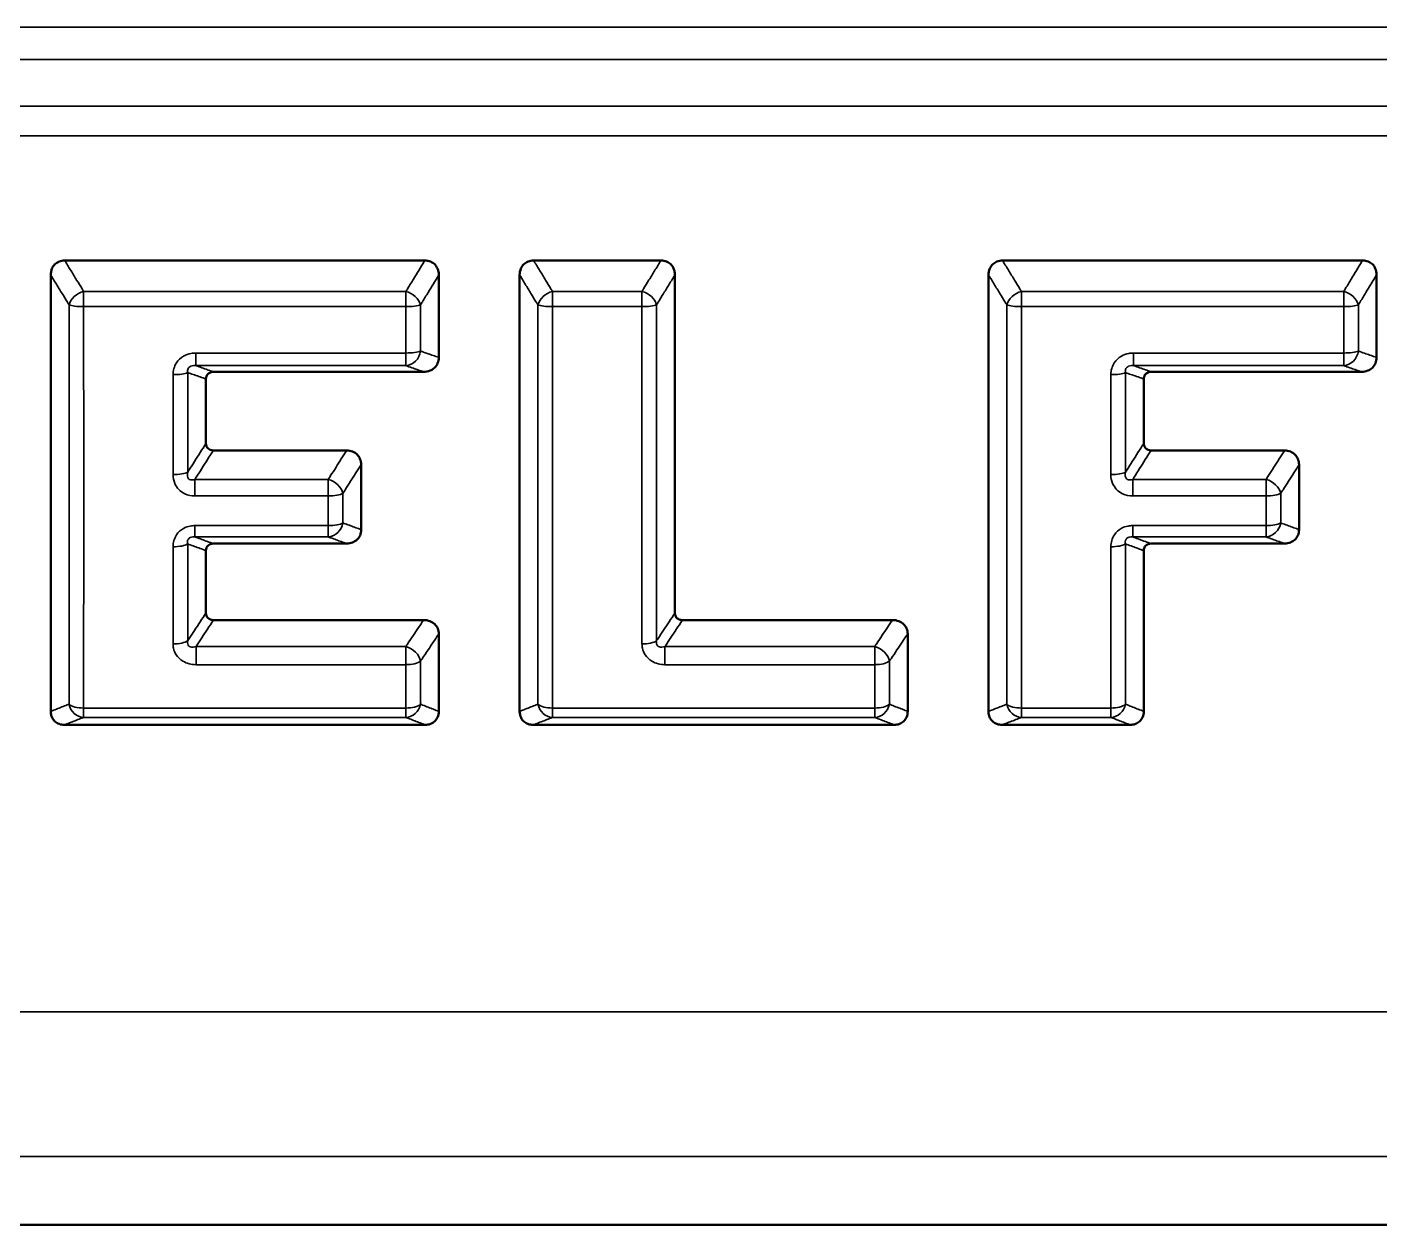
# Model space of a CAD drawing. Header units: millimetres. Extents: x 0 to 1485, y 0 to 1050.
# Drawn here: x 840.2 to 923.8, y 664.6 to 738.6 of the extents above; entities that cross this region are included whole.
import ezdxf

# ---------------------------------------------------------------- set-up
doc = ezdxf.new("R2010")
doc.units = ezdxf.units.MM
doc.header["$LTSCALE"] = 2.5
doc.layers.add('Sichtbar (ISO)', color=7, linetype='Continuous', lineweight=50)
doc.layers.add('Sichtbar schmal (ISO)', color=7, linetype='Continuous', lineweight=35)

msp = doc.modelspace()

# ---------------------------------------------------------------- linework, layer by layer
at = {"layer": 'Sichtbar (ISO)'}
for p, q in [((842.504, 724.198), (864.778, 724.198)), ((871.504, 724.198), (879.378, 724.198)), ((900.504, 724.198), (922.778, 724.198)), ((841.641, 696.312), (841.641, 723.3)), ((865.641, 723.3), (865.641, 718.198)), ((870.641, 696.312), (870.641, 723.3)), ((880.241, 723.3), (880.241, 702.387)), ((899.641, 696.312), (899.641, 723.3)), ((923.641, 723.3), (923.641, 718.198)), ((864.706, 717.31), (851.707, 717.31)), ((922.706, 717.31), (909.707, 717.31)), ((851.241, 716.867), (851.241, 712.886)), ((909.241, 716.867), (909.241, 712.886)), ((851.688, 712.448), (859.944, 712.448)), ((909.688, 712.448), (917.944, 712.448)), ((860.841, 711.571), (860.841, 707.555)), ((918.841, 711.571), (918.841, 707.555)), ((851.241, 706.258), (851.241, 702.387)), ((859.944, 706.689), (851.688, 706.689)), ((909.241, 706.258), (909.241, 696.312)), ((917.944, 706.689), (909.688, 706.689)), ((851.71, 701.962), (864.698, 701.962)), ((880.71, 701.962), (893.698, 701.962)), ((865.641, 701.112), (865.641, 696.312)), ((894.641, 701.112), (894.641, 696.312)), ((864.8, 695.48), (842.482, 695.48)), ((893.8, 695.48), (871.482, 695.48)), ((908.4, 695.48), (900.482, 695.48)), ((1041.851, 664.558), (798.441, 664.558))]:
    msp.add_line(p, q, dxfattribs=at)
for points, knots in [([(841.641, 723.3), (841.641, 723.434), (841.665, 723.567), (841.76, 723.793), (841.821, 723.886), (841.975, 724.036), (842.063, 724.093), (842.269, 724.177), (842.385, 724.198), (842.504, 724.198)], [0, 0, 0, 0, 0.0408873, 0.0408873, 0.0747294, 0.0747294, 0.1063303, 0.1063303, 0.1418583, 0.1418583, 0.1418583, 0.1418583]), ([(864.778, 724.198), (864.897, 724.198), (865.014, 724.177), (865.222, 724.092), (865.311, 724.033), (865.461, 723.884), (865.52, 723.796), (865.588, 723.637), (865.608, 723.573), (865.634, 723.439), (865.641, 723.369), (865.641, 723.3)], [0, 0, 0, 0, 0.0356305, 0.0356305, 0.0677733, 0.0677733, 0.0998277, 0.0998277, 0.120245, 0.120245, 0.1415178, 0.1415178, 0.1415178, 0.1415178]), ([(870.641, 723.3), (870.641, 723.434), (870.665, 723.567), (870.76, 723.793), (870.821, 723.886), (870.975, 724.036), (871.063, 724.093), (871.269, 724.177), (871.385, 724.198), (871.504, 724.198)], [0, 0, 0, 0, 0.0408873, 0.0408873, 0.0747294, 0.0747294, 0.1063303, 0.1063303, 0.1418583, 0.1418583, 0.1418583, 0.1418583]), ([(879.378, 724.198), (879.497, 724.198), (879.614, 724.177), (879.822, 724.092), (879.911, 724.033), (880.061, 723.884), (880.12, 723.796), (880.188, 723.637), (880.208, 723.573), (880.234, 723.439), (880.241, 723.369), (880.241, 723.3)], [0, 0, 0, 0, 0.0356312, 0.0356312, 0.0677717, 0.0677717, 0.0998289, 0.0998289, 0.1202428, 0.1202428, 0.1415178, 0.1415178, 0.1415178, 0.1415178]), ([(899.641, 723.3), (899.641, 723.434), (899.665, 723.567), (899.76, 723.793), (899.821, 723.886), (899.975, 724.036), (900.063, 724.093), (900.269, 724.177), (900.385, 724.198), (900.504, 724.198)], [0, 0, 0, 0, 0.0408873, 0.0408873, 0.0747294, 0.0747294, 0.1063303, 0.1063303, 0.1418583, 0.1418583, 0.1418583, 0.1418583]), ([(922.778, 724.198), (922.897, 724.198), (923.014, 724.177), (923.222, 724.092), (923.311, 724.033), (923.461, 723.884), (923.52, 723.796), (923.588, 723.637), (923.608, 723.573), (923.634, 723.439), (923.641, 723.369), (923.641, 723.3)], [0, 0, 0, 0, 0.0356305, 0.0356305, 0.0677733, 0.0677733, 0.0998277, 0.0998277, 0.120245, 0.120245, 0.1415178, 0.1415178, 0.1415178, 0.1415178]), ([(865.641, 718.198), (865.641, 718.075), (865.618, 717.954), (865.525, 717.738), (865.461, 717.645), (865.299, 717.488), (865.204, 717.428), (864.975, 717.334), (864.841, 717.31), (864.706, 717.31)], [0, 0, 0, 0, 0.037585, 0.037585, 0.0721212, 0.0721212, 0.1061635, 0.1061635, 0.1466204, 0.1466204, 0.1466204, 0.1466204]), ([(923.641, 718.198), (923.641, 718.075), (923.618, 717.954), (923.525, 717.738), (923.461, 717.645), (923.299, 717.488), (923.204, 717.428), (922.975, 717.334), (922.841, 717.31), (922.706, 717.31)], [0, 0, 0, 0, 0.037585, 0.037585, 0.0721212, 0.0721212, 0.1061635, 0.1061635, 0.1466204, 0.1466204, 0.1466204, 0.1466204]), ([(851.707, 717.31), (851.64, 717.31), (851.574, 717.298), (851.458, 717.251), (851.409, 717.219), (851.328, 717.14), (851.297, 717.094), (851.252, 716.988), (851.241, 716.928), (851.241, 716.867)], [0, 0, 0, 0, 0.02008987, 0.02008987, 0.03773971, 0.03773971, 0.05457393, 0.05457393, 0.07322734, 0.07322734, 0.07322734, 0.07322734]), ([(909.707, 717.31), (909.64, 717.31), (909.574, 717.298), (909.458, 717.251), (909.409, 717.219), (909.328, 717.14), (909.297, 717.094), (909.252, 716.988), (909.241, 716.928), (909.241, 716.867)], [0, 0, 0, 0, 0.02008987, 0.02008987, 0.03773971, 0.03773971, 0.05457393, 0.05457393, 0.07322734, 0.07322734, 0.07322734, 0.07322734]), ([(851.241, 712.886), (851.241, 712.823), (851.252, 712.761), (851.299, 712.653), (851.33, 712.607), (851.409, 712.532), (851.454, 712.503), (851.562, 712.459), (851.625, 712.448), (851.688, 712.448)], [0, 0, 0, 0, 0.01950361, 0.01950361, 0.03648029, 0.03648029, 0.052793, 0.052793, 0.07178208, 0.07178208, 0.07178208, 0.07178208]), ([(909.241, 712.886), (909.241, 712.823), (909.252, 712.761), (909.299, 712.653), (909.33, 712.607), (909.409, 712.532), (909.454, 712.503), (909.562, 712.459), (909.625, 712.448), (909.688, 712.448)], [0, 0, 0, 0, 0.01950361, 0.01950361, 0.03648029, 0.03648029, 0.052793, 0.052793, 0.07178208, 0.07178208, 0.07178208, 0.07178208]), ([(859.944, 712.448), (860.07, 712.448), (860.195, 712.426), (860.415, 712.337), (860.508, 712.277), (860.664, 712.126), (860.724, 712.037), (860.817, 711.823), (860.841, 711.698), (860.841, 711.571)], [0, 0, 0, 0, 0.0379163, 0.0379163, 0.0715944, 0.0715944, 0.1044454, 0.1044454, 0.1438272, 0.1438272, 0.1438272, 0.1438272]), ([(917.944, 712.448), (918.07, 712.448), (918.195, 712.426), (918.415, 712.337), (918.508, 712.277), (918.664, 712.126), (918.724, 712.037), (918.817, 711.823), (918.841, 711.698), (918.841, 711.571)], [0, 0, 0, 0, 0.0379163, 0.0379163, 0.0715944, 0.0715944, 0.1044454, 0.1044454, 0.1438272, 0.1438272, 0.1438272, 0.1438272]), ([(860.841, 707.555), (860.841, 707.43), (860.817, 707.307), (860.724, 707.093), (860.661, 707.003), (860.503, 706.854), (860.412, 706.797), (860.196, 706.711), (860.071, 706.689), (859.944, 706.689)], [0, 0, 0, 0, 0.0390959, 0.0390959, 0.0731979, 0.0731979, 0.1059414, 0.1059414, 0.1438586, 0.1438586, 0.1438586, 0.1438586]), ([(918.841, 707.555), (918.841, 707.43), (918.817, 707.307), (918.724, 707.093), (918.661, 707.003), (918.503, 706.854), (918.412, 706.797), (918.196, 706.711), (918.071, 706.689), (917.944, 706.689)], [0, 0, 0, 0, 0.0390959, 0.0390959, 0.0731979, 0.0731979, 0.1059414, 0.1059414, 0.1438586, 0.1438586, 0.1438586, 0.1438586]), ([(851.688, 706.689), (851.625, 706.689), (851.562, 706.678), (851.453, 706.635), (851.407, 706.605), (851.329, 706.531), (851.299, 706.488), (851.253, 706.382), (851.241, 706.321), (851.241, 706.258)], [0, 0, 0, 0, 0.01889828, 0.01889828, 0.03566334, 0.03566334, 0.05201684, 0.05201684, 0.07170253, 0.07170253, 0.07170253, 0.07170253]), ([(909.688, 706.689), (909.625, 706.689), (909.562, 706.678), (909.453, 706.635), (909.407, 706.605), (909.329, 706.531), (909.299, 706.488), (909.253, 706.382), (909.241, 706.321), (909.241, 706.258)], [0, 0, 0, 0, 0.01889841, 0.01889841, 0.03566347, 0.03566347, 0.05201727, 0.05201727, 0.07170254, 0.07170254, 0.07170254, 0.07170254]), ([(851.241, 702.387), (851.241, 702.329), (851.252, 702.272), (851.298, 702.169), (851.33, 702.124), (851.411, 702.049), (851.459, 702.02), (851.574, 701.974), (851.642, 701.962), (851.71, 701.962)], [0, 0, 0, 0, 0.01864834, 0.01864834, 0.03583158, 0.03583158, 0.05290129, 0.05290129, 0.07340318, 0.07340318, 0.07340318, 0.07340318]), ([(880.241, 702.387), (880.241, 702.329), (880.252, 702.272), (880.298, 702.169), (880.33, 702.124), (880.411, 702.049), (880.459, 702.02), (880.574, 701.974), (880.642, 701.962), (880.71, 701.962)], [0, 0, 0, 0, 0.0186484, 0.0186484, 0.03583133, 0.03583133, 0.05290136, 0.05290136, 0.07340317, 0.07340317, 0.07340317, 0.07340317]), ([(864.698, 701.962), (864.834, 701.962), (864.968, 701.939), (865.203, 701.848), (865.303, 701.786), (865.466, 701.633), (865.528, 701.544), (865.618, 701.34), (865.641, 701.227), (865.641, 701.112)], [0, 0, 0, 0, 0.0406708, 0.0406708, 0.0764222, 0.0764222, 0.1104261, 0.1104261, 0.1475409, 0.1475409, 0.1475409, 0.1475409]), ([(893.698, 701.962), (893.834, 701.962), (893.968, 701.939), (894.203, 701.848), (894.303, 701.786), (894.466, 701.633), (894.528, 701.544), (894.618, 701.34), (894.641, 701.227), (894.641, 701.112)], [0, 0, 0, 0, 0.0406708, 0.0406708, 0.0764222, 0.0764222, 0.1104261, 0.1104261, 0.1475409, 0.1475409, 0.1475409, 0.1475409]), ([(842.482, 695.48), (842.368, 695.48), (842.257, 695.498), (842.057, 695.573), (841.972, 695.624), (841.826, 695.757), (841.768, 695.837), (841.697, 695.983), (841.676, 696.046), (841.648, 696.176), (841.641, 696.244), (841.641, 696.312)], [0, 0, 0, 0, 0.0340297, 0.0340297, 0.0648915, 0.0648915, 0.0964832, 0.0964832, 0.1179801, 0.1179801, 0.1405379, 0.1405379, 0.1405379, 0.1405379]), ([(865.641, 696.312), (865.641, 696.184), (865.617, 696.056), (865.52, 695.844), (865.459, 695.759), (865.307, 695.622), (865.221, 695.571), (865.023, 695.498), (864.912, 695.48), (864.8, 695.48)], [0, 0, 0, 0, 0.0424636, 0.0424636, 0.0763046, 0.0763046, 0.1072296, 0.1072296, 0.1410173, 0.1410173, 0.1410173, 0.1410173]), ([(871.482, 695.48), (871.368, 695.48), (871.257, 695.498), (871.057, 695.573), (870.972, 695.624), (870.826, 695.757), (870.768, 695.837), (870.697, 695.983), (870.676, 696.046), (870.648, 696.176), (870.641, 696.244), (870.641, 696.312)], [0, 0, 0, 0, 0.0340297, 0.0340297, 0.0648915, 0.0648915, 0.0964832, 0.0964832, 0.1179801, 0.1179801, 0.1405379, 0.1405379, 0.1405379, 0.1405379]), ([(894.641, 696.312), (894.641, 696.184), (894.617, 696.056), (894.52, 695.844), (894.459, 695.759), (894.307, 695.622), (894.221, 695.571), (894.023, 695.498), (893.912, 695.48), (893.8, 695.48)], [0, 0, 0, 0, 0.0424636, 0.0424636, 0.0763046, 0.0763046, 0.1072296, 0.1072296, 0.1410173, 0.1410173, 0.1410173, 0.1410173]), ([(900.482, 695.48), (900.368, 695.48), (900.257, 695.498), (900.057, 695.573), (899.972, 695.624), (899.826, 695.757), (899.768, 695.837), (899.697, 695.983), (899.676, 696.046), (899.648, 696.176), (899.641, 696.244), (899.641, 696.312)], [0, 0, 0, 0, 0.0340297, 0.0340297, 0.0648915, 0.0648915, 0.0964832, 0.0964832, 0.1179801, 0.1179801, 0.1405379, 0.1405379, 0.1405379, 0.1405379]), ([(909.241, 696.312), (909.241, 696.184), (909.217, 696.056), (909.12, 695.844), (909.059, 695.759), (908.907, 695.622), (908.821, 695.571), (908.623, 695.498), (908.512, 695.48), (908.4, 695.48)], [0, 0, 0, 0, 0.042463, 0.042463, 0.076304, 0.076304, 0.1072292, 0.1072292, 0.1410173, 0.1410173, 0.1410173, 0.1410173])]:
    msp.add_open_spline(points, degree=3, knots=knots, dxfattribs=at)
at = {"layer": 'Sichtbar schmal (ISO)'}
for p, q in [((1036.718, 738.629), (803.573, 738.629)), ((803.573, 736.629), (1036.718, 736.629)), ((1037.219, 733.74), (803.072, 733.74)), ((803.072, 731.909), (1037.219, 731.909)), ((863.606, 722.28), (843.676, 722.28)), ((843.676, 721.341), (843.676, 722.28)), ((863.606, 722.28), (863.606, 721.341)), ((878.206, 722.28), (872.676, 722.28)), ((872.676, 721.341), (872.676, 722.28)), ((878.206, 722.28), (878.206, 721.341)), ((921.606, 722.28), (901.676, 722.28)), ((901.676, 721.341), (901.676, 722.28)), ((921.606, 722.28), (921.606, 721.341)), ((843.676, 721.341), (863.606, 721.341)), ((872.676, 721.341), (878.206, 721.341)), ((901.676, 721.341), (921.606, 721.341)), ((850.611, 717.692), (850.611, 718.474)), ((863.606, 718.474), (850.611, 718.474)), ((863.606, 718.474), (863.606, 717.692)), ((908.611, 717.692), (908.611, 718.474)), ((921.606, 718.474), (908.611, 718.474)), ((921.606, 718.474), (921.606, 717.692)), ((850.611, 717.692), (863.606, 717.692)), ((908.611, 717.692), (921.606, 717.692)), ((850.556, 710.66), (850.556, 709.636)), ((858.805, 710.66), (850.556, 710.66)), ((858.805, 710.66), (858.805, 709.636)), ((908.556, 710.66), (908.556, 709.636)), ((916.805, 710.66), (908.556, 710.66)), ((916.805, 710.66), (916.805, 709.636)), ((850.556, 709.636), (858.805, 709.636)), ((908.556, 709.636), (916.805, 709.636)), ((850.555, 707.101), (850.555, 707.801)), ((858.805, 707.801), (850.555, 707.801)), ((850.555, 707.101), (858.805, 707.101)), ((858.805, 707.801), (858.805, 707.101)), ((908.555, 707.101), (908.555, 707.801)), ((916.805, 707.801), (908.555, 707.801)), ((908.555, 707.101), (916.805, 707.101)), ((916.805, 707.801), (916.805, 707.101)), ((850.626, 700.33), (850.626, 699.202)), ((863.606, 700.33), (850.626, 700.33)), ((863.606, 700.33), (863.606, 699.202)), ((879.626, 700.33), (879.626, 699.202)), ((892.606, 700.33), (879.626, 700.33)), ((892.606, 700.33), (892.606, 699.202)), ((850.626, 699.202), (863.606, 699.202)), ((879.626, 699.202), (892.606, 699.202)), ((843.674, 695.939), (843.674, 696.518)), ((863.607, 696.518), (843.674, 696.518)), ((863.607, 696.518), (863.607, 695.939)), ((872.674, 695.939), (872.674, 696.518)), ((892.607, 696.518), (872.674, 696.518)), ((892.607, 696.518), (892.607, 695.939)), ((901.674, 695.939), (901.674, 696.518)), ((907.207, 696.518), (901.674, 696.518)), ((907.207, 696.518), (907.207, 695.939)), ((843.674, 695.939), (863.607, 695.939)), ((872.674, 695.939), (892.607, 695.939)), ((901.674, 695.939), (907.207, 695.939)), ((798.606, 677.741), (1041.686, 677.741)), ((798.854, 668.796), (1041.438, 668.796))]:
    msp.add_line(p, q, dxfattribs=at)
for centre, major_axis, ratio, start_param, end_param in [((843.676, 721.529), (-0.853, -0.522), 0.696904, 4.309109, 5.663298), ((863.606, 721.529), (-0.853, 0.522), 0.696904, 3.76148, 5.115669), ((872.676, 721.529), (-0.853, -0.522), 0.696904, 4.309109, 5.663298), ((878.206, 721.529), (-0.853, 0.522), 0.696904, 3.76148, 5.115669), ((901.676, 721.529), (-0.853, -0.522), 0.696904, 4.309109, 5.663298), ((921.606, 721.529), (-0.853, 0.522), 0.696904, 3.76148, 5.115669), ((843.676, 721.529), (-1, 0), 0.187569, 0.438034, 1.570766), ((863.606, 721.529), (-1, 0), 0.187569, 1.570827, 2.703559), ((872.676, 721.529), (-1, 0), 0.187569, 0.438034, 1.570766), ((878.206, 721.529), (-1, 0), 0.187569, 1.570827, 2.703559), ((901.676, 721.529), (-1, 0), 0.187569, 0.438034, 1.570766), ((921.606, 721.529), (-1, 0), 0.187569, 1.570827, 2.703559), ((863.606, 718.68), (1, 0), 0.205963, 4.712418, 5.845766), ((863.606, 718.68), (-0.328, -0.945), 0.90549, 0.365678, 1.78665), ((921.606, 718.68), (1, 0), 0.205963, 4.712418, 5.845766), ((921.606, 718.68), (-0.328, -0.945), 0.90549, 0.365678, 1.78665), ((849.205, 717.351), (1, 0), 0.215025, 4.712417, 5.846019), ((907.205, 717.351), (1, 0), 0.215025, 4.712417, 5.846019), ((849.205, 711.215), (1, 0), 0.261355, 4.712401, 5.846792), ((858.805, 709.908), (-0.843, 0.538), 0.692701, 3.740619, 5.128666), ((907.205, 711.215), (1, 0), 0.261355, 4.712401, 5.846792), ((916.805, 709.908), (-0.843, 0.538), 0.692701, 3.740619, 5.128666), ((858.805, 709.908), (-1, 0), 0.272306, 1.570802, 2.705253), ((916.805, 709.908), (-1, 0), 0.272306, 1.570802, 2.705253), ((858.805, 708.089), (1, 0), 0.288273, 4.712383, 5.846833), ((858.805, 708.089), (-0.339, -0.941), 0.91099, 0.376788, 1.764752), ((916.805, 708.089), (1, 0), 0.288273, 4.712383, 5.846833), ((916.805, 708.089), (-0.339, -0.941), 0.91099, 0.376788, 1.764752), ((849.205, 706.793), (1, 0), 0.300191, 4.712372, 5.846754), ((907.205, 706.793), (1, 0), 0.300191, 4.712372, 5.846754), ((849.206, 700.843), (1, 0), 0.361641, 4.712287, 5.845349), ((878.206, 700.843), (1, 0), 0.361641, 4.712287, 5.845349), ((863.606, 699.579), (-0.83, 0.557), 0.687276, 3.713759, 5.144489), ((892.606, 699.579), (-0.83, 0.557), 0.687276, 3.713759, 5.144489), ((863.606, 699.579), (-1, 0), 0.376322, 1.570665, 2.703163), ((892.606, 699.579), (-1, 0), 0.376322, 1.570665, 2.703163), ((843.674, 696.928), (1, -0.001), 0.40926, 3.581738, 4.712606), ((843.674, 696.928), (0.358, -0.934), 0.919136, 4.549938, 5.887759), ((863.607, 696.928), (1, 0.001), 0.40926, 4.712172, 5.84304), ((863.607, 696.928), (0.358, 0.934), 0.919136, 3.537019, 4.87484), ((872.674, 696.928), (1, -0.001), 0.40926, 3.581738, 4.712606), ((872.674, 696.928), (0.358, -0.934), 0.919136, 4.549938, 5.887759), ((892.607, 696.928), (1, 0.001), 0.40926, 4.712172, 5.84304), ((892.607, 696.928), (0.358, 0.934), 0.919136, 3.537019, 4.87484), ((901.674, 696.928), (1, -0.001), 0.40926, 3.581738, 4.712606), ((901.674, 696.928), (0.358, -0.934), 0.919136, 4.549938, 5.887759), ((907.207, 696.928), (1, 0.001), 0.40926, 4.712172, 5.84304), ((907.207, 696.928), (0.358, 0.934), 0.919136, 3.537019, 4.87484)]:
    msp.add_ellipse(centre, major_axis=major_axis, ratio=ratio, start_param=start_param, end_param=end_param, dxfattribs=at)
for points, knots in [([(843.676, 722.28), (843.642, 722.335), (843.608, 722.39), (843.464, 722.626), (843.354, 722.806), (843.243, 722.987), (843.127, 723.177), (843.011, 723.367), (842.778, 723.748), (842.662, 723.938), (842.546, 724.128), (842.532, 724.151), (842.518, 724.175), (842.504, 724.198)], [-0.3020509, -0.3020509, -0.3020509, -0.3020509, -0.2750466, -0.2750466, -0.1864772, -0.1864772, -0.1864772, -0.0932386, -0.0932386, 0, 0, 0, 0.0114235, 0.0114235, 0.0114235, 0.0114235]), ([(864.778, 724.198), (864.764, 724.175), (864.75, 724.151), (864.735, 724.128), (864.625, 723.947), (864.515, 723.767), (864.294, 723.405), (864.184, 723.224), (864.073, 723.044), (863.957, 722.854), (863.841, 722.664), (863.685, 722.409), (863.646, 722.345), (863.606, 722.28)], [-0.0114235, -0.0114235, -0.0114235, -0.0114235, 0, 0, 0, 0.0886044, 0.0886044, 0.1772088, 0.1772088, 0.1772088, 0.2704125, 0.2704125, 0.3020509, 0.3020509, 0.3020509, 0.3020509]), ([(872.676, 722.28), (872.642, 722.335), (872.608, 722.39), (872.464, 722.626), (872.354, 722.806), (872.243, 722.987), (872.127, 723.177), (872.011, 723.367), (871.778, 723.748), (871.662, 723.938), (871.546, 724.128), (871.532, 724.151), (871.518, 724.175), (871.504, 724.198)], [0.0615652, 0.0615652, 0.0615652, 0.0615652, 0.0885695, 0.0885695, 0.1771389, 0.1771389, 0.1771389, 0.2703775, 0.2703775, 0.3636161, 0.3636161, 0.3636161, 0.3750396, 0.3750396, 0.3750396, 0.3750396]), ([(879.378, 724.198), (879.364, 724.175), (879.35, 724.151), (879.335, 724.128), (879.22, 723.938), (879.104, 723.748), (878.872, 723.369), (878.756, 723.179), (878.64, 722.989), (878.529, 722.808), (878.418, 722.627), (878.274, 722.391), (878.24, 722.335), (878.206, 722.28)], [-0.0114235, -0.0114235, -0.0114235, -0.0114235, 0, 0, 0, 0.093095, 0.093095, 0.1861901, 0.1861901, 0.1861901, 0.2749031, 0.2749031, 0.3020509, 0.3020509, 0.3020509, 0.3020509]), ([(901.676, 722.28), (901.642, 722.335), (901.608, 722.39), (901.464, 722.626), (901.354, 722.806), (901.243, 722.987), (901.127, 723.177), (901.011, 723.367), (900.778, 723.748), (900.662, 723.938), (900.546, 724.128), (900.532, 724.151), (900.518, 724.175), (900.504, 724.198)], [-0.3020509, -0.3020509, -0.3020509, -0.3020509, -0.2750466, -0.2750466, -0.1864772, -0.1864772, -0.1864772, -0.0932386, -0.0932386, 0, 0, 0, 0.0114235, 0.0114235, 0.0114235, 0.0114235]), ([(922.778, 724.198), (922.764, 724.175), (922.75, 724.151), (922.735, 724.128), (922.625, 723.947), (922.515, 723.767), (922.294, 723.405), (922.184, 723.224), (922.073, 723.044), (921.957, 722.854), (921.841, 722.664), (921.685, 722.409), (921.646, 722.345), (921.606, 722.28)], [-0.0114235, -0.0114235, -0.0114235, -0.0114235, 0, 0, 0, 0.0886044, 0.0886044, 0.1772088, 0.1772088, 0.1772088, 0.2704125, 0.2704125, 0.3020509, 0.3020509, 0.3020509, 0.3020509]), ([(841.641, 723.3), (841.757, 723.109), (841.873, 722.919), (842.105, 722.538), (842.221, 722.347), (842.338, 722.157), (842.448, 721.976), (842.558, 721.795), (842.703, 721.559), (842.736, 721.504), (842.77, 721.449)], [0, 0, 0, 0, 0.0932386, 0.0932386, 0.1864772, 0.1864772, 0.1864772, 0.2750466, 0.2750466, 0.3020509, 0.3020509, 0.3020509, 0.3020509]), ([(864.512, 721.449), (864.551, 721.513), (864.591, 721.578), (864.746, 721.833), (864.863, 722.023), (864.979, 722.214), (865.089, 722.395), (865.2, 722.576), (865.42, 722.938), (865.531, 723.119), (865.641, 723.3)], [-0.3020509, -0.3020509, -0.3020509, -0.3020509, -0.2704125, -0.2704125, -0.1772088, -0.1772088, -0.1772088, -0.0886044, -0.0886044, 0, 0, 0, 0]), ([(870.641, 723.3), (870.757, 723.109), (870.873, 722.919), (871.105, 722.538), (871.221, 722.347), (871.338, 722.157), (871.448, 721.976), (871.558, 721.795), (871.703, 721.559), (871.736, 721.504), (871.77, 721.449)], [-0.3636161, -0.3636161, -0.3636161, -0.3636161, -0.2703775, -0.2703775, -0.1771389, -0.1771389, -0.1771389, -0.0885695, -0.0885695, -0.0615652, -0.0615652, -0.0615652, -0.0615652]), ([(879.112, 721.449), (879.146, 721.504), (879.179, 721.56), (879.324, 721.796), (879.435, 721.977), (879.545, 722.159), (879.661, 722.349), (879.777, 722.539), (880.009, 722.919), (880.125, 723.11), (880.241, 723.3)], [-0.3020509, -0.3020509, -0.3020509, -0.3020509, -0.2749031, -0.2749031, -0.1861901, -0.1861901, -0.1861901, -0.093095, -0.093095, 0, 0, 0, 0]), ([(899.641, 723.3), (899.757, 723.109), (899.873, 722.919), (900.105, 722.538), (900.221, 722.347), (900.338, 722.157), (900.448, 721.976), (900.558, 721.795), (900.703, 721.559), (900.736, 721.504), (900.77, 721.449)], [0, 0, 0, 0, 0.0932386, 0.0932386, 0.1864772, 0.1864772, 0.1864772, 0.2750466, 0.2750466, 0.3020509, 0.3020509, 0.3020509, 0.3020509]), ([(922.512, 721.449), (922.551, 721.513), (922.591, 721.578), (922.746, 721.833), (922.863, 722.023), (922.979, 722.214), (923.089, 722.395), (923.2, 722.576), (923.42, 722.938), (923.531, 723.119), (923.641, 723.3)], [-0.3020509, -0.3020509, -0.3020509, -0.3020509, -0.2704125, -0.2704125, -0.1772088, -0.1772088, -0.1772088, -0.0886044, -0.0886044, 0, 0, 0, 0]), ([(842.77, 721.449), (842.77, 717.225), (842.771, 713.029), (842.771, 704.763), (842.77, 700.69), (842.77, 696.754)], [-2.573691, -2.573691, -2.573691, -2.573691, -1.286846, -1.286846, 0, 0, 0, 0]), ([(843.674, 696.518), (843.676, 700.483), (843.677, 704.58), (843.677, 712.888), (843.676, 717.101), (843.676, 721.341)], [0, 0, 0, 0, 1.286846, 1.286846, 2.573691, 2.573691, 2.573691, 2.573691]), ([(863.606, 721.341), (863.606, 720.862), (863.606, 720.384), (863.606, 719.429), (863.606, 718.951), (863.606, 718.474)], [0, 0, 0, 0, 0.1452473, 0.1452473, 0.2904946, 0.2904946, 0.2904946, 0.2904946]), ([(864.511, 718.593), (864.511, 719.068), (864.512, 719.544), (864.512, 720.496), (864.512, 720.972), (864.512, 721.449)], [-0.2904946, -0.2904946, -0.2904946, -0.2904946, -0.1452473, -0.1452473, 0, 0, 0, 0]), ([(871.77, 721.449), (871.77, 717.225), (871.771, 713.029), (871.771, 704.763), (871.77, 700.69), (871.77, 696.754)], [-2.573691, -2.573691, -2.573691, -2.573691, -1.286846, -1.286846, 0, 0, 0, 0]), ([(872.674, 696.518), (872.676, 700.483), (872.677, 704.58), (872.677, 712.888), (872.676, 717.101), (872.676, 721.341)], [0, 0, 0, 0, 1.286846, 1.286846, 2.573691, 2.573691, 2.573691, 2.573691]), ([(878.206, 721.341), (878.205, 717.8), (878.205, 714.279), (878.205, 707.309), (878.205, 703.859), (878.206, 700.482)], [0, 0, 0, 0, 1.074717, 1.074717, 2.149434, 2.149434, 2.149434, 2.149434]), ([(879.112, 700.69), (879.111, 704.046), (879.111, 707.477), (879.111, 714.414), (879.111, 717.921), (879.112, 721.449)], [-2.149434, -2.149434, -2.149434, -2.149434, -1.074717, -1.074717, 0, 0, 0, 0]), ([(900.77, 721.449), (900.77, 717.225), (900.771, 713.029), (900.771, 704.763), (900.77, 700.69), (900.77, 696.754)], [-2.573691, -2.573691, -2.573691, -2.573691, -1.286846, -1.286846, 0, 0, 0, 0]), ([(901.674, 696.518), (901.676, 700.483), (901.677, 704.58), (901.677, 712.888), (901.676, 717.101), (901.676, 721.341)], [0, 0, 0, 0, 1.286846, 1.286846, 2.573691, 2.573691, 2.573691, 2.573691]), ([(921.606, 721.341), (921.606, 720.862), (921.606, 720.384), (921.606, 719.429), (921.606, 718.951), (921.606, 718.474)], [0, 0, 0, 0, 0.1452473, 0.1452473, 0.2904946, 0.2904946, 0.2904946, 0.2904946]), ([(922.511, 718.593), (922.511, 719.068), (922.512, 719.544), (922.512, 720.496), (922.512, 720.972), (922.512, 721.449)], [-0.2904946, -0.2904946, -0.2904946, -0.2904946, -0.1452473, -0.1452473, 0, 0, 0, 0]), ([(850.611, 718.474), (850.511, 718.474), (850.41, 718.465), (850.153, 718.417), (849.999, 718.362), (849.678, 718.179), (849.522, 718.032), (849.274, 717.643), (849.205, 717.389), (849.205, 717.136)], [0, 0, 0, 0, 0.0302154, 0.0302154, 0.07856, 0.07856, 0.141408, 0.141408, 0.2186298, 0.2186298, 0.2186298, 0.2186298]), ([(865.641, 718.198), (865.631, 718.201), (865.622, 718.204), (865.612, 718.208), (865.506, 718.245), (865.4, 718.282), (865.188, 718.356), (865.082, 718.393), (864.976, 718.431), (864.854, 718.473), (864.731, 718.516), (864.577, 718.57), (864.544, 718.582), (864.511, 718.593)], [-0.0071672, -0.0071672, -0.0071672, -0.0071672, 0, 0, 0, 0.0794946, 0.0794946, 0.1589892, 0.1589892, 0.1589892, 0.2505337, 0.2505337, 0.274878, 0.274878, 0.274878, 0.274878]), ([(908.611, 718.474), (908.511, 718.474), (908.41, 718.465), (908.153, 718.417), (907.999, 718.362), (907.678, 718.179), (907.522, 718.032), (907.274, 717.643), (907.205, 717.389), (907.205, 717.136)], [0, 0, 0, 0, 0.0302154, 0.0302154, 0.07856, 0.07856, 0.141408, 0.141408, 0.2186298, 0.2186298, 0.2186298, 0.2186298]), ([(923.641, 718.198), (923.631, 718.201), (923.622, 718.204), (923.612, 718.208), (923.506, 718.245), (923.4, 718.282), (923.188, 718.356), (923.082, 718.393), (922.976, 718.431), (922.854, 718.473), (922.731, 718.516), (922.577, 718.57), (922.544, 718.582), (922.511, 718.593)], [-0.0071672, -0.0071672, -0.0071672, -0.0071672, 0, 0, 0, 0.0794946, 0.0794946, 0.1589892, 0.1589892, 0.1589892, 0.2505337, 0.2505337, 0.274878, 0.274878, 0.274878, 0.274878]), ([(849.205, 717.136), (849.205, 716.1), (849.205, 715.067), (849.205, 713.006), (849.205, 711.978), (849.205, 710.954)], [0, 0, 0, 0, 0.3158512, 0.3158512, 0.6317023, 0.6317023, 0.6317023, 0.6317023]), ([(850.111, 717.26), (850.089, 717.351), (850.096, 717.441), (850.171, 717.572), (850.227, 717.62), (850.352, 717.674), (850.415, 717.688), (850.523, 717.696), (850.567, 717.696), (850.611, 717.692)], [-0.2186298, -0.2186298, -0.2186298, -0.2186298, -0.141408, -0.141408, -0.07856, -0.07856, -0.0302154, -0.0302154, 0, 0, 0, 0]), ([(850.111, 711.105), (850.111, 712.124), (850.111, 713.148), (850.111, 715.2), (850.111, 716.228), (850.111, 717.26)], [-0.6317023, -0.6317023, -0.6317023, -0.6317023, -0.3158512, -0.3158512, 0, 0, 0, 0]), ([(850.111, 717.26), (850.139, 717.25), (850.166, 717.241), (850.305, 717.193), (850.417, 717.154), (850.528, 717.115), (850.647, 717.074), (850.766, 717.032), (851.003, 716.95), (851.122, 716.909), (851.241, 716.867)], [-0.2831053, -0.2831053, -0.2831053, -0.2831053, -0.2627045, -0.2627045, -0.1787083, -0.1787083, -0.1787083, -0.0893542, -0.0893542, 0, 0, 0, 0]), ([(851.707, 717.31), (851.703, 717.311), (851.698, 717.313), (851.694, 717.314), (851.575, 717.356), (851.456, 717.397), (851.219, 717.48), (851.1, 717.522), (850.981, 717.563), (850.87, 717.602), (850.758, 717.641), (850.634, 717.684), (850.623, 717.688), (850.611, 717.692)], [-0.0033157, -0.0033157, -0.0033157, -0.0033157, 0, 0, 0, 0.0893542, 0.0893542, 0.1787083, 0.1787083, 0.1787083, 0.2627045, 0.2627045, 0.2713695, 0.2713695, 0.2713695, 0.2713695]), ([(863.606, 717.692), (863.638, 717.681), (863.671, 717.669), (863.826, 717.616), (863.948, 717.573), (864.07, 717.531), (864.176, 717.494), (864.282, 717.457), (864.494, 717.383), (864.6, 717.347), (864.706, 717.31)], [-0.274878, -0.274878, -0.274878, -0.274878, -0.2505337, -0.2505337, -0.1589892, -0.1589892, -0.1589892, -0.0794946, -0.0794946, 0, 0, 0, 0]), ([(907.205, 717.136), (907.205, 716.1), (907.205, 715.067), (907.205, 713.006), (907.205, 711.978), (907.205, 710.954)], [0, 0, 0, 0, 0.3158512, 0.3158512, 0.6317023, 0.6317023, 0.6317023, 0.6317023]), ([(908.111, 717.26), (908.089, 717.351), (908.096, 717.441), (908.171, 717.572), (908.227, 717.62), (908.352, 717.674), (908.415, 717.688), (908.523, 717.696), (908.567, 717.696), (908.611, 717.692)], [-0.2186298, -0.2186298, -0.2186298, -0.2186298, -0.141408, -0.141408, -0.07856, -0.07856, -0.0302154, -0.0302154, 0, 0, 0, 0]), ([(908.111, 711.105), (908.111, 712.124), (908.111, 713.148), (908.111, 715.2), (908.111, 716.228), (908.111, 717.26)], [-0.6317023, -0.6317023, -0.6317023, -0.6317023, -0.3158512, -0.3158512, 0, 0, 0, 0]), ([(908.111, 717.26), (908.139, 717.25), (908.166, 717.241), (908.305, 717.193), (908.417, 717.154), (908.528, 717.115), (908.647, 717.074), (908.766, 717.032), (909.003, 716.95), (909.122, 716.909), (909.241, 716.867)], [-0.2831053, -0.2831053, -0.2831053, -0.2831053, -0.2627045, -0.2627045, -0.1787083, -0.1787083, -0.1787083, -0.0893542, -0.0893542, 0, 0, 0, 0]), ([(909.707, 717.31), (909.703, 717.311), (909.698, 717.313), (909.694, 717.314), (909.575, 717.356), (909.456, 717.397), (909.219, 717.48), (909.1, 717.522), (908.981, 717.563), (908.87, 717.602), (908.758, 717.641), (908.634, 717.684), (908.623, 717.688), (908.611, 717.692)], [-0.0033157, -0.0033157, -0.0033157, -0.0033157, 0, 0, 0, 0.0893542, 0.0893542, 0.1787083, 0.1787083, 0.1787083, 0.2627045, 0.2627045, 0.2713695, 0.2713695, 0.2713695, 0.2713695]), ([(921.606, 717.692), (921.638, 717.681), (921.671, 717.669), (921.826, 717.616), (921.948, 717.573), (922.07, 717.531), (922.176, 717.494), (922.282, 717.457), (922.494, 717.383), (922.6, 717.347), (922.706, 717.31)], [-0.274878, -0.274878, -0.274878, -0.274878, -0.2505337, -0.2505337, -0.1589892, -0.1589892, -0.1589892, -0.0794946, -0.0794946, 0, 0, 0, 0]), ([(851.241, 712.886), (851.239, 712.883), (851.237, 712.88), (851.235, 712.877), (851.117, 712.691), (851, 712.505), (850.764, 712.133), (850.646, 711.947), (850.528, 711.761), (850.414, 711.581), (850.299, 711.401), (850.16, 711.182), (850.136, 711.143), (850.111, 711.105)], [-0.0014552, -0.0014552, -0.0014552, -0.0014552, 0, 0, 0, 0.0917967, 0.0917967, 0.1835934, 0.1835934, 0.1835934, 0.2723999, 0.2723999, 0.2915319, 0.2915319, 0.2915319, 0.2915319]), ([(909.241, 712.886), (909.239, 712.883), (909.237, 712.88), (909.235, 712.877), (909.117, 712.691), (909, 712.505), (908.764, 712.133), (908.646, 711.947), (908.528, 711.761), (908.414, 711.581), (908.299, 711.401), (908.16, 711.182), (908.136, 711.143), (908.111, 711.105)], [-0.0014552, -0.0014552, -0.0014552, -0.0014552, 0, 0, 0, 0.0917967, 0.0917967, 0.1835934, 0.1835934, 0.1835934, 0.2723999, 0.2723999, 0.2915319, 0.2915319, 0.2915319, 0.2915319]), ([(850.556, 710.66), (850.583, 710.703), (850.611, 710.747), (850.753, 710.97), (850.867, 711.15), (850.981, 711.33), (851.099, 711.517), (851.217, 711.703), (851.453, 712.075), (851.571, 712.262), (851.688, 712.448)], [-0.2937934, -0.2937934, -0.2937934, -0.2937934, -0.2723999, -0.2723999, -0.1835934, -0.1835934, -0.1835934, -0.0917967, -0.0917967, 0, 0, 0, 0]), ([(859.944, 712.448), (859.941, 712.443), (859.938, 712.439), (859.935, 712.434), (859.826, 712.263), (859.718, 712.092), (859.5, 711.751), (859.392, 711.58), (859.283, 711.41), (859.173, 711.236), (859.062, 711.063), (858.903, 710.813), (858.854, 710.737), (858.805, 710.66)], [-0.0023233, -0.0023233, -0.0023233, -0.0023233, 0, 0, 0, 0.0841927, 0.0841927, 0.1683853, 0.1683853, 0.1683853, 0.2538572, 0.2538572, 0.2916981, 0.2916981, 0.2916981, 0.2916981]), ([(908.556, 710.66), (908.583, 710.703), (908.611, 710.747), (908.753, 710.97), (908.867, 711.15), (908.981, 711.33), (909.099, 711.517), (909.217, 711.703), (909.453, 712.075), (909.571, 712.262), (909.688, 712.448)], [-0.2937934, -0.2937934, -0.2937934, -0.2937934, -0.2723999, -0.2723999, -0.1835934, -0.1835934, -0.1835934, -0.0917967, -0.0917967, 0, 0, 0, 0]), ([(917.944, 712.448), (917.941, 712.443), (917.938, 712.439), (917.935, 712.434), (917.826, 712.263), (917.718, 712.092), (917.5, 711.751), (917.392, 711.58), (917.283, 711.41), (917.173, 711.236), (917.062, 711.063), (916.903, 710.813), (916.854, 710.737), (916.805, 710.66)], [-0.0023233, -0.0023233, -0.0023233, -0.0023233, 0, 0, 0, 0.0841927, 0.0841927, 0.1683853, 0.1683853, 0.1683853, 0.2538572, 0.2538572, 0.2916981, 0.2916981, 0.2916981, 0.2916981]), ([(859.711, 709.793), (859.76, 709.87), (859.809, 709.947), (859.968, 710.197), (860.079, 710.371), (860.189, 710.545), (860.298, 710.716), (860.407, 710.887), (860.624, 711.229), (860.732, 711.4), (860.841, 711.571)], [-0.2916981, -0.2916981, -0.2916981, -0.2916981, -0.2538572, -0.2538572, -0.1683853, -0.1683853, -0.1683853, -0.0841927, -0.0841927, 0, 0, 0, 0]), ([(917.711, 709.793), (917.76, 709.87), (917.809, 709.947), (917.968, 710.197), (918.079, 710.371), (918.189, 710.545), (918.298, 710.716), (918.407, 710.887), (918.624, 711.229), (918.732, 711.4), (918.841, 711.571)], [-0.2916981, -0.2916981, -0.2916981, -0.2916981, -0.2538572, -0.2538572, -0.1683853, -0.1683853, -0.1683853, -0.0841927, -0.0841927, 0, 0, 0, 0]), ([(849.205, 710.954), (849.205, 710.767), (849.24, 710.58), (849.431, 710.131), (849.655, 709.9), (850.125, 709.679), (850.341, 709.636), (850.556, 709.636)], [0, 0, 0, 0, 0.0576064, 0.0576064, 0.1497767, 0.1497767, 0.2142389, 0.2142389, 0.2142389, 0.2142389]), ([(850.556, 710.66), (850.463, 710.626), (850.374, 710.614), (850.194, 710.65), (850.121, 710.73), (850.086, 710.923), (850.091, 711.011), (850.111, 711.105)], [-0.2142389, -0.2142389, -0.2142389, -0.2142389, -0.1497767, -0.1497767, -0.0576064, -0.0576064, 0, 0, 0, 0]), ([(907.205, 710.954), (907.205, 710.767), (907.24, 710.58), (907.431, 710.131), (907.655, 709.9), (908.125, 709.679), (908.341, 709.636), (908.556, 709.636)], [0, 0, 0, 0, 0.0576064, 0.0576064, 0.1497767, 0.1497767, 0.2142389, 0.2142389, 0.2142389, 0.2142389]), ([(908.556, 710.66), (908.463, 710.626), (908.374, 710.614), (908.194, 710.65), (908.121, 710.73), (908.086, 710.923), (908.091, 711.011), (908.111, 711.105)], [-0.2142389, -0.2142389, -0.2142389, -0.2142389, -0.1497767, -0.1497767, -0.0576064, -0.0576064, 0, 0, 0, 0]), ([(858.805, 709.636), (858.805, 709.329), (858.805, 709.023), (858.805, 708.412), (858.805, 708.106), (858.805, 707.801)], [0, 0, 0, 0, 0.0947583, 0.0947583, 0.1895166, 0.1895166, 0.1895166, 0.1895166]), ([(859.711, 707.967), (859.711, 708.271), (859.711, 708.575), (859.711, 709.184), (859.711, 709.488), (859.711, 709.793)], [-0.1895166, -0.1895166, -0.1895166, -0.1895166, -0.0947583, -0.0947583, 0, 0, 0, 0]), ([(916.805, 709.636), (916.805, 709.329), (916.805, 709.023), (916.805, 708.412), (916.805, 708.106), (916.805, 707.801)], [0, 0, 0, 0, 0.0947583, 0.0947583, 0.1895166, 0.1895166, 0.1895166, 0.1895166]), ([(917.711, 707.967), (917.711, 708.271), (917.711, 708.575), (917.711, 709.184), (917.711, 709.488), (917.711, 709.793)], [-0.1895166, -0.1895166, -0.1895166, -0.1895166, -0.0947583, -0.0947583, 0, 0, 0, 0]), ([(860.841, 707.555), (860.732, 707.595), (860.624, 707.634), (860.407, 707.713), (860.299, 707.753), (860.19, 707.793), (860.08, 707.833), (859.969, 707.873), (859.81, 707.931), (859.76, 707.949), (859.711, 707.967)], [0, 0, 0, 0, 0.0841234, 0.0841234, 0.1682468, 0.1682468, 0.1682468, 0.2536747, 0.2536747, 0.2917674, 0.2917674, 0.2917674, 0.2917674]), ([(918.841, 707.555), (918.732, 707.595), (918.624, 707.634), (918.407, 707.713), (918.299, 707.753), (918.19, 707.793), (918.08, 707.833), (917.969, 707.873), (917.81, 707.931), (917.76, 707.949), (917.711, 707.967)], [0, 0, 0, 0, 0.0841234, 0.0841234, 0.1682468, 0.1682468, 0.1682468, 0.2536747, 0.2536747, 0.2917674, 0.2917674, 0.2917674, 0.2917674]), ([(850.555, 707.801), (850.46, 707.801), (850.365, 707.793), (850.122, 707.748), (849.977, 707.697), (849.674, 707.528), (849.527, 707.392), (849.275, 707.013), (849.205, 706.752), (849.205, 706.493)], [0, 0, 0, 0, 0.0285232, 0.0285232, 0.0741604, 0.0741604, 0.1334887, 0.1334887, 0.2141774, 0.2141774, 0.2141774, 0.2141774]), ([(850.111, 706.667), (850.083, 706.762), (850.085, 706.856), (850.154, 706.987), (850.203, 707.032), (850.316, 707.083), (850.373, 707.097), (850.474, 707.104), (850.514, 707.104), (850.555, 707.101)], [-0.2141774, -0.2141774, -0.2141774, -0.2141774, -0.1334887, -0.1334887, -0.0741604, -0.0741604, -0.0285232, -0.0285232, 0, 0, 0, 0]), ([(851.688, 706.689), (851.57, 706.732), (851.452, 706.775), (851.217, 706.86), (851.099, 706.903), (850.981, 706.946), (850.867, 706.988), (850.753, 707.029), (850.611, 707.081), (850.583, 707.091), (850.555, 707.101)], [0, 0, 0, 0, 0.0918066, 0.0918066, 0.1836131, 0.1836131, 0.1836131, 0.2724774, 0.2724774, 0.2940078, 0.2940078, 0.2940078, 0.2940078]), ([(858.805, 707.101), (858.854, 707.083), (858.903, 707.065), (859.063, 707.008), (859.173, 706.968), (859.284, 706.928), (859.392, 706.889), (859.501, 706.849), (859.718, 706.771), (859.826, 706.732), (859.935, 706.692), (859.938, 706.691), (859.941, 706.69), (859.944, 706.689)], [-0.2917674, -0.2917674, -0.2917674, -0.2917674, -0.2536747, -0.2536747, -0.1682468, -0.1682468, -0.1682468, -0.0841234, -0.0841234, 0, 0, 0, 0.0024985, 0.0024985, 0.0024985, 0.0024985]), ([(908.555, 707.801), (908.46, 707.801), (908.365, 707.793), (908.122, 707.748), (907.977, 707.697), (907.674, 707.528), (907.527, 707.392), (907.275, 707.013), (907.205, 706.752), (907.205, 706.493)], [0, 0, 0, 0, 0.0285232, 0.0285232, 0.0741604, 0.0741604, 0.1334887, 0.1334887, 0.2141774, 0.2141774, 0.2141774, 0.2141774]), ([(908.111, 706.667), (908.083, 706.762), (908.085, 706.856), (908.154, 706.987), (908.203, 707.032), (908.316, 707.083), (908.373, 707.097), (908.474, 707.104), (908.514, 707.104), (908.555, 707.101)], [-0.2141774, -0.2141774, -0.2141774, -0.2141774, -0.1334887, -0.1334887, -0.0741604, -0.0741604, -0.0285232, -0.0285232, 0, 0, 0, 0]), ([(909.688, 706.689), (909.572, 706.731), (909.456, 706.774), (909.223, 706.858), (909.107, 706.9), (908.991, 706.943), (908.875, 706.985), (908.759, 707.027), (908.614, 707.079), (908.584, 707.09), (908.555, 707.101)], [-0.3613417, -0.3613417, -0.3613417, -0.3613417, -0.2707691, -0.2707691, -0.1801965, -0.1801965, -0.1801965, -0.0900983, -0.0900983, -0.067334, -0.067334, -0.067334, -0.067334]), ([(916.805, 707.101), (916.854, 707.083), (916.903, 707.065), (917.063, 707.008), (917.173, 706.968), (917.284, 706.928), (917.392, 706.889), (917.501, 706.849), (917.718, 706.771), (917.826, 706.732), (917.935, 706.692), (917.938, 706.691), (917.941, 706.69), (917.944, 706.689)], [-0.2917674, -0.2917674, -0.2917674, -0.2917674, -0.2536747, -0.2536747, -0.1682468, -0.1682468, -0.1682468, -0.0841234, -0.0841234, 0, 0, 0, 0.0024985, 0.0024985, 0.0024985, 0.0024985]), ([(849.205, 706.493), (849.205, 705.482), (849.205, 704.474), (849.205, 702.469), (849.206, 701.472), (849.206, 700.482)], [0, 0, 0, 0, 0.3152346, 0.3152346, 0.6304692, 0.6304692, 0.6304692, 0.6304692]), ([(850.112, 700.69), (850.111, 701.675), (850.111, 702.666), (850.111, 704.658), (850.111, 705.66), (850.111, 706.667)], [-0.6304692, -0.6304692, -0.6304692, -0.6304692, -0.3152346, -0.3152346, 0, 0, 0, 0]), ([(850.111, 706.667), (850.136, 706.658), (850.16, 706.649), (850.299, 706.599), (850.414, 706.557), (850.528, 706.516), (850.646, 706.474), (850.764, 706.431), (850.999, 706.346), (851.117, 706.303), (851.235, 706.26), (851.237, 706.26), (851.239, 706.259), (851.241, 706.258)], [-0.2916344, -0.2916344, -0.2916344, -0.2916344, -0.2724774, -0.2724774, -0.1836131, -0.1836131, -0.1836131, -0.0918066, -0.0918066, 0, 0, 0, 0.0015936, 0.0015936, 0.0015936, 0.0015936]), ([(907.205, 706.493), (907.205, 704.801), (907.205, 703.12), (907.206, 699.791), (907.207, 698.143), (907.207, 696.518)], [0, 0, 0, 0, 0.527394, 0.527394, 1.054789, 1.054789, 1.054789, 1.054789]), ([(908.112, 696.754), (908.112, 698.367), (908.112, 700.004), (908.111, 703.312), (908.111, 704.983), (908.111, 706.667)], [-1.054789, -1.054789, -1.054789, -1.054789, -0.527394, -0.527394, 0, 0, 0, 0]), ([(908.111, 706.667), (908.137, 706.657), (908.164, 706.648), (908.306, 706.596), (908.422, 706.555), (908.537, 706.513), (908.654, 706.471), (908.77, 706.429), (909.003, 706.344), (909.119, 706.302), (909.235, 706.26), (909.237, 706.26), (909.239, 706.259), (909.241, 706.258)], [0.0697074, 0.0697074, 0.0697074, 0.0697074, 0.0900983, 0.0900983, 0.1801965, 0.1801965, 0.1801965, 0.2707691, 0.2707691, 0.3613417, 0.3613417, 0.3613417, 0.3629354, 0.3629354, 0.3629354, 0.3629354]), ([(851.241, 702.387), (851.122, 702.209), (851.004, 702.03), (850.766, 701.673), (850.648, 701.495), (850.529, 701.316), (850.418, 701.149), (850.307, 700.983), (850.168, 700.774), (850.14, 700.732), (850.112, 700.69)], [0, 0, 0, 0, 0.0887728, 0.0887728, 0.1775455, 0.1775455, 0.1775455, 0.2604492, 0.2604492, 0.2813312, 0.2813312, 0.2813312, 0.2813312]), ([(880.241, 702.387), (880.124, 702.212), (880.008, 702.036), (879.775, 701.685), (879.658, 701.51), (879.541, 701.334), (879.428, 701.165), (879.315, 700.995), (879.172, 700.78), (879.142, 700.735), (879.112, 700.69)], [0, 0, 0, 0, 0.08725, 0.08725, 0.1744999, 0.1744999, 0.1744999, 0.2589264, 0.2589264, 0.2813312, 0.2813312, 0.2813312, 0.2813312]), ([(850.626, 700.33), (850.633, 700.342), (850.641, 700.353), (850.76, 700.531), (850.871, 700.698), (850.982, 700.865), (851.1, 701.043), (851.219, 701.222), (851.457, 701.58), (851.575, 701.759), (851.694, 701.937), (851.699, 701.946), (851.705, 701.954), (851.71, 701.962)], [-0.2660122, -0.2660122, -0.2660122, -0.2660122, -0.2604492, -0.2604492, -0.1775455, -0.1775455, -0.1775455, -0.0887728, -0.0887728, 0, 0, 0, 0.0041341, 0.0041341, 0.0041341, 0.0041341]), ([(864.698, 701.962), (864.594, 701.806), (864.489, 701.649), (864.28, 701.336), (864.175, 701.179), (864.07, 701.023), (863.948, 700.84), (863.826, 700.658), (863.671, 700.427), (863.639, 700.379), (863.606, 700.33)], [0, 0, 0, 0, 0.0778339, 0.0778339, 0.1556677, 0.1556677, 0.1556677, 0.2463692, 0.2463692, 0.2704631, 0.2704631, 0.2704631, 0.2704631]), ([(879.626, 700.33), (879.636, 700.345), (879.645, 700.359), (879.768, 700.543), (879.881, 700.713), (879.994, 700.883), (880.111, 701.059), (880.227, 701.234), (880.461, 701.586), (880.577, 701.762), (880.694, 701.937), (880.699, 701.946), (880.705, 701.954), (880.71, 701.962)], [-0.2660122, -0.2660122, -0.2660122, -0.2660122, -0.2589264, -0.2589264, -0.1744999, -0.1744999, -0.1744999, -0.08725, -0.08725, 0, 0, 0, 0.0041341, 0.0041341, 0.0041341, 0.0041341]), ([(893.698, 701.962), (893.594, 701.806), (893.489, 701.649), (893.28, 701.336), (893.175, 701.179), (893.07, 701.023), (892.948, 700.84), (892.826, 700.658), (892.671, 700.427), (892.639, 700.379), (892.606, 700.33)], [0, 0, 0, 0, 0.0778339, 0.0778339, 0.1556677, 0.1556677, 0.1556677, 0.2463692, 0.2463692, 0.2704631, 0.2704631, 0.2704631, 0.2704631]), ([(849.206, 700.482), (849.206, 700.392), (849.215, 700.302), (849.264, 700.073), (849.319, 699.937), (849.501, 699.655), (849.643, 699.519), (850.051, 699.273), (850.34, 699.202), (850.626, 699.202)], [0, 0, 0, 0, 0.0285881, 0.0285881, 0.0743291, 0.0743291, 0.1337925, 0.1337925, 0.2197385, 0.2197385, 0.2197385, 0.2197385]), ([(850.626, 700.33), (850.5, 700.284), (850.378, 700.269), (850.22, 700.316), (850.169, 700.356), (850.113, 700.457), (850.101, 700.51), (850.1, 700.608), (850.104, 700.648), (850.112, 700.69)], [-0.2197385, -0.2197385, -0.2197385, -0.2197385, -0.1337925, -0.1337925, -0.0743291, -0.0743291, -0.0285881, -0.0285881, 0, 0, 0, 0]), ([(864.512, 699.419), (864.544, 699.468), (864.577, 699.516), (864.732, 699.748), (864.854, 699.931), (864.976, 700.114), (865.081, 700.271), (865.186, 700.428), (865.395, 700.742), (865.5, 700.899), (865.604, 701.056), (865.616, 701.075), (865.629, 701.093), (865.641, 701.112)], [-0.2704631, -0.2704631, -0.2704631, -0.2704631, -0.2463692, -0.2463692, -0.1556677, -0.1556677, -0.1556677, -0.0778339, -0.0778339, 0, 0, 0, 0.0091271, 0.0091271, 0.0091271, 0.0091271]), ([(878.206, 700.482), (878.206, 700.392), (878.215, 700.302), (878.264, 700.073), (878.319, 699.937), (878.501, 699.655), (878.643, 699.519), (879.051, 699.273), (879.34, 699.202), (879.626, 699.202)], [0, 0, 0, 0, 0.0285881, 0.0285881, 0.0743291, 0.0743291, 0.1337925, 0.1337925, 0.2197385, 0.2197385, 0.2197385, 0.2197385]), ([(879.626, 700.33), (879.5, 700.284), (879.378, 700.269), (879.22, 700.316), (879.169, 700.356), (879.113, 700.457), (879.101, 700.51), (879.1, 700.608), (879.104, 700.648), (879.112, 700.69)], [-0.2197385, -0.2197385, -0.2197385, -0.2197385, -0.1337925, -0.1337925, -0.0743291, -0.0743291, -0.0285881, -0.0285881, 0, 0, 0, 0]), ([(893.512, 699.419), (893.544, 699.468), (893.577, 699.516), (893.732, 699.748), (893.854, 699.931), (893.976, 700.114), (894.081, 700.271), (894.186, 700.428), (894.395, 700.742), (894.5, 700.899), (894.604, 701.056), (894.616, 701.075), (894.629, 701.093), (894.641, 701.112)], [-0.2704631, -0.2704631, -0.2704631, -0.2704631, -0.2463692, -0.2463692, -0.1556677, -0.1556677, -0.1556677, -0.0778339, -0.0778339, 0, 0, 0, 0.0091271, 0.0091271, 0.0091271, 0.0091271]), ([(863.606, 699.202), (863.606, 698.752), (863.607, 698.303), (863.607, 697.408), (863.607, 696.962), (863.607, 696.518)], [0, 0, 0, 0, 0.1441343, 0.1441343, 0.2882686, 0.2882686, 0.2882686, 0.2882686]), ([(864.512, 696.754), (864.512, 697.195), (864.512, 697.637), (864.512, 698.526), (864.512, 698.972), (864.512, 699.419)], [-0.2882686, -0.2882686, -0.2882686, -0.2882686, -0.1441343, -0.1441343, 0, 0, 0, 0]), ([(892.606, 699.202), (892.606, 698.752), (892.607, 698.303), (892.607, 697.408), (892.607, 696.962), (892.607, 696.518)], [0, 0, 0, 0, 0.1441343, 0.1441343, 0.2882686, 0.2882686, 0.2882686, 0.2882686]), ([(893.512, 696.754), (893.512, 697.195), (893.512, 697.637), (893.512, 698.526), (893.512, 698.972), (893.512, 699.419)], [-0.2882686, -0.2882686, -0.2882686, -0.2882686, -0.1441343, -0.1441343, 0, 0, 0, 0]), ([(842.77, 696.754), (842.733, 696.739), (842.696, 696.725), (842.552, 696.669), (842.444, 696.627), (842.336, 696.585), (842.22, 696.539), (842.104, 696.494), (841.872, 696.403), (841.756, 696.358), (841.641, 696.312)], [0.0582862, 0.0582862, 0.0582862, 0.0582862, 0.0881204, 0.0881204, 0.1762408, 0.1762408, 0.1762408, 0.2712915, 0.2712915, 0.3663421, 0.3663421, 0.3663421, 0.3663421]), ([(865.641, 696.312), (865.531, 696.355), (865.421, 696.398), (865.201, 696.485), (865.091, 696.528), (864.981, 696.571), (864.867, 696.615), (864.754, 696.66), (864.597, 696.721), (864.555, 696.737), (864.512, 696.754)], [0, 0, 0, 0, 0.0901755, 0.0901755, 0.1803511, 0.1803511, 0.1803511, 0.2733466, 0.2733466, 0.308056, 0.308056, 0.308056, 0.308056]), ([(871.77, 696.754), (871.733, 696.739), (871.696, 696.725), (871.552, 696.669), (871.444, 696.627), (871.336, 696.585), (871.22, 696.539), (871.104, 696.494), (870.872, 696.403), (870.756, 696.358), (870.641, 696.312)], [-0.308056, -0.308056, -0.308056, -0.308056, -0.2782217, -0.2782217, -0.1901013, -0.1901013, -0.1901013, -0.0950507, -0.0950507, 0, 0, 0, 0]), ([(894.641, 696.312), (894.531, 696.355), (894.421, 696.398), (894.201, 696.485), (894.091, 696.528), (893.981, 696.571), (893.867, 696.615), (893.754, 696.66), (893.597, 696.721), (893.555, 696.737), (893.512, 696.754)], [0, 0, 0, 0, 0.0901755, 0.0901755, 0.1803511, 0.1803511, 0.1803511, 0.2733466, 0.2733466, 0.308056, 0.308056, 0.308056, 0.308056]), ([(900.77, 696.754), (900.733, 696.739), (900.696, 696.725), (900.552, 696.669), (900.444, 696.627), (900.336, 696.585), (900.22, 696.539), (900.104, 696.494), (899.872, 696.403), (899.756, 696.358), (899.641, 696.312)], [-0.308056, -0.308056, -0.308056, -0.308056, -0.2782217, -0.2782217, -0.1901013, -0.1901013, -0.1901013, -0.0950507, -0.0950507, 0, 0, 0, 0]), ([(909.241, 696.312), (909.127, 696.357), (909.012, 696.402), (908.783, 696.492), (908.669, 696.537), (908.554, 696.581), (908.445, 696.624), (908.335, 696.667), (908.188, 696.724), (908.15, 696.739), (908.112, 696.754)], [0, 0, 0, 0, 0.0938972, 0.0938972, 0.1877943, 0.1877943, 0.1877943, 0.2770682, 0.2770682, 0.308056, 0.308056, 0.308056, 0.308056]), ([(842.482, 695.48), (842.503, 695.488), (842.524, 695.496), (842.545, 695.504), (842.661, 695.549), (842.777, 695.594), (843.009, 695.683), (843.125, 695.728), (843.241, 695.773), (843.349, 695.814), (843.457, 695.856), (843.601, 695.911), (843.638, 695.925), (843.674, 695.939)], [-0.3837275, -0.3837275, -0.3837275, -0.3837275, -0.3663421, -0.3663421, -0.3663421, -0.2712915, -0.2712915, -0.1762408, -0.1762408, -0.1762408, -0.0881204, -0.0881204, -0.0582862, -0.0582862, -0.0582862, -0.0582862]), ([(863.607, 695.939), (863.65, 695.923), (863.692, 695.907), (863.849, 695.846), (863.963, 695.803), (864.076, 695.759), (864.187, 695.717), (864.297, 695.674), (864.517, 695.589), (864.627, 695.547), (864.736, 695.504), (864.758, 695.496), (864.779, 695.488), (864.8, 695.48)], [-0.308056, -0.308056, -0.308056, -0.308056, -0.2733466, -0.2733466, -0.1803511, -0.1803511, -0.1803511, -0.0901755, -0.0901755, 0, 0, 0, 0.0173854, 0.0173854, 0.0173854, 0.0173854]), ([(871.482, 695.48), (871.503, 695.488), (871.524, 695.496), (871.545, 695.504), (871.661, 695.549), (871.777, 695.594), (872.009, 695.683), (872.125, 695.728), (872.241, 695.773), (872.349, 695.814), (872.457, 695.856), (872.601, 695.911), (872.638, 695.925), (872.674, 695.939)], [-0.0173854, -0.0173854, -0.0173854, -0.0173854, 0, 0, 0, 0.0950507, 0.0950507, 0.1901013, 0.1901013, 0.1901013, 0.2782217, 0.2782217, 0.308056, 0.308056, 0.308056, 0.308056]), ([(892.607, 695.939), (892.65, 695.923), (892.692, 695.907), (892.849, 695.846), (892.963, 695.803), (893.076, 695.759), (893.187, 695.717), (893.297, 695.674), (893.517, 695.589), (893.627, 695.547), (893.736, 695.504), (893.758, 695.496), (893.779, 695.488), (893.8, 695.48)], [-0.308056, -0.308056, -0.308056, -0.308056, -0.2733466, -0.2733466, -0.1803511, -0.1803511, -0.1803511, -0.0901755, -0.0901755, 0, 0, 0, 0.0173854, 0.0173854, 0.0173854, 0.0173854]), ([(900.482, 695.48), (900.503, 695.488), (900.524, 695.496), (900.545, 695.504), (900.661, 695.549), (900.777, 695.594), (901.009, 695.683), (901.125, 695.728), (901.241, 695.773), (901.349, 695.814), (901.457, 695.856), (901.601, 695.911), (901.638, 695.925), (901.674, 695.939)], [-0.0173854, -0.0173854, -0.0173854, -0.0173854, 0, 0, 0, 0.0950507, 0.0950507, 0.1901013, 0.1901013, 0.1901013, 0.2782217, 0.2782217, 0.308056, 0.308056, 0.308056, 0.308056]), ([(907.207, 695.939), (907.245, 695.925), (907.283, 695.91), (907.431, 695.853), (907.54, 695.811), (907.649, 695.769), (907.764, 695.725), (907.879, 695.681), (908.108, 695.593), (908.222, 695.548), (908.336, 695.504), (908.358, 695.496), (908.379, 695.488), (908.4, 695.48)], [-0.308056, -0.308056, -0.308056, -0.308056, -0.2770682, -0.2770682, -0.1877943, -0.1877943, -0.1877943, -0.0938972, -0.0938972, 0, 0, 0, 0.0173854, 0.0173854, 0.0173854, 0.0173854])]:
    msp.add_open_spline(points, degree=3, knots=knots, dxfattribs=at)

doc.saveas('drawing.dxf')
